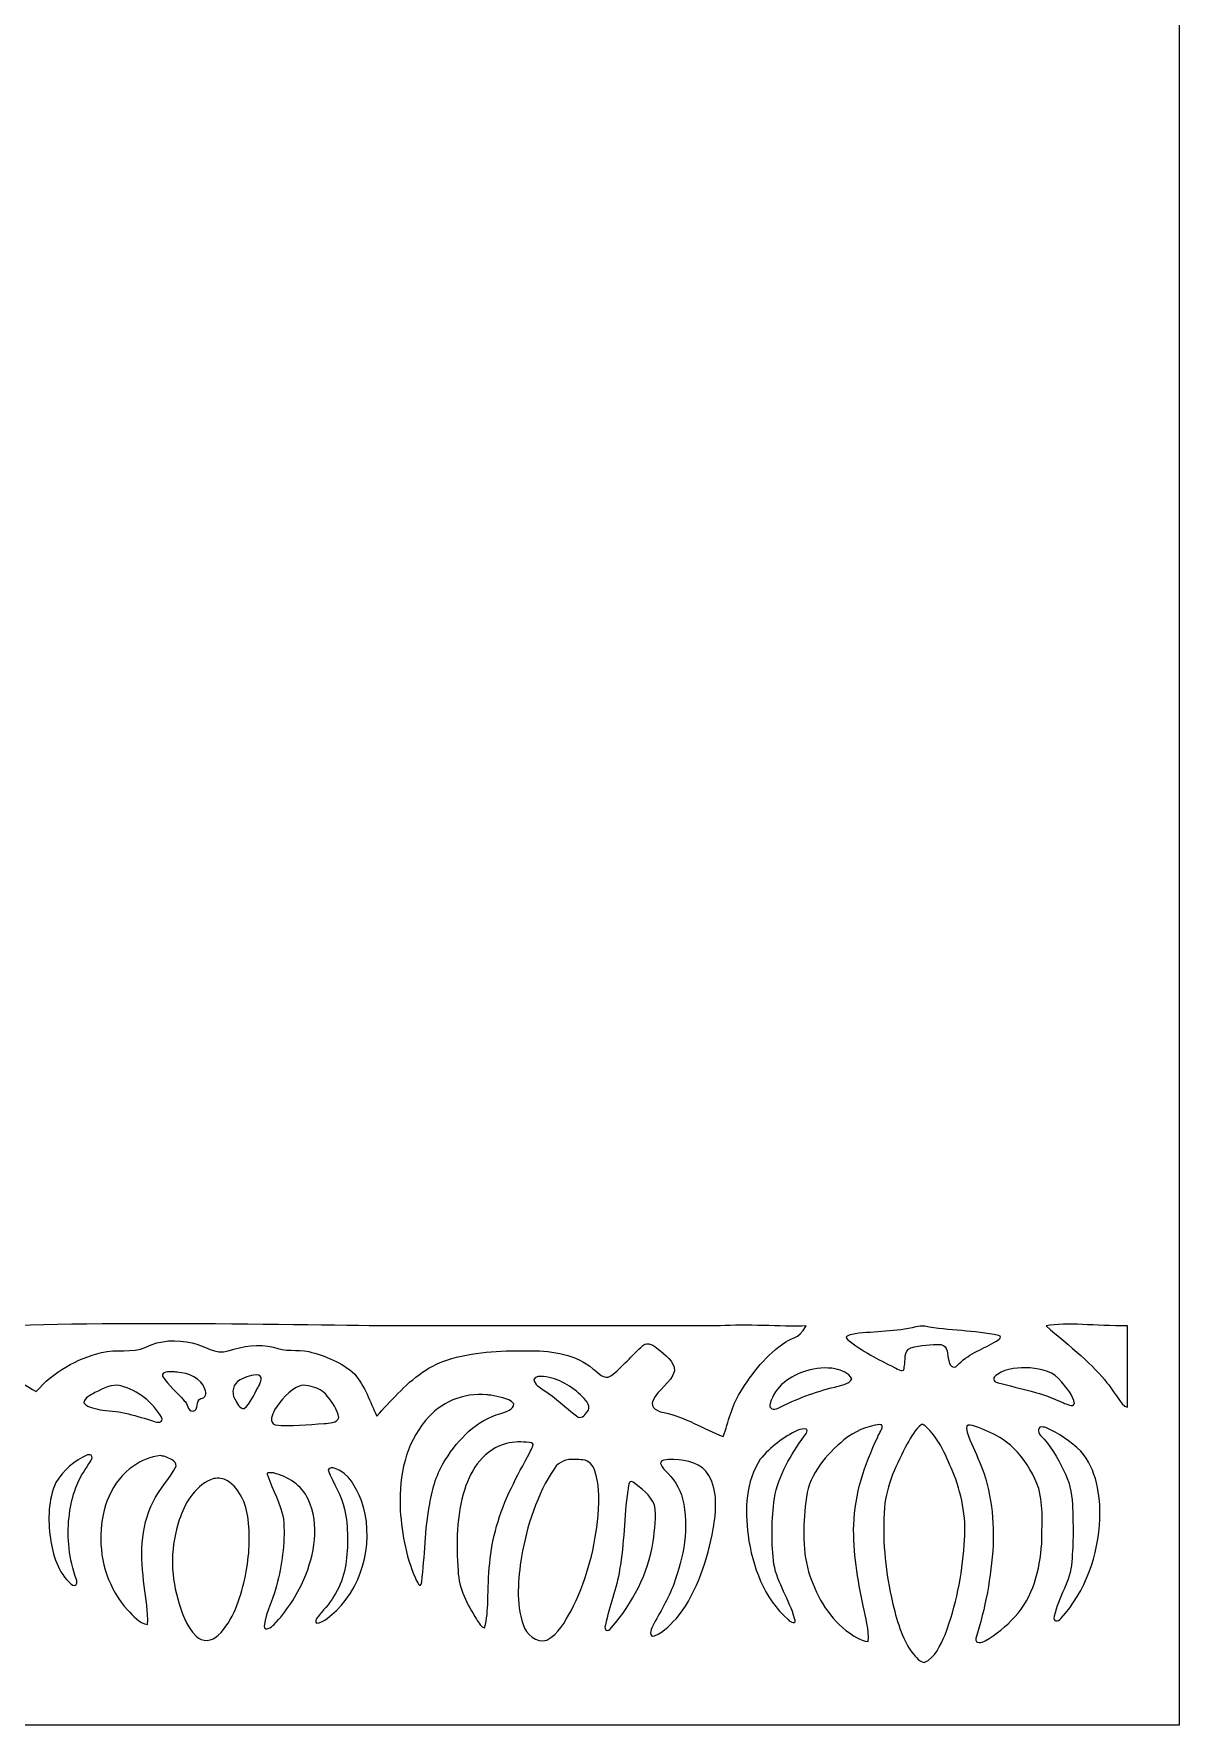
# Model space of a CAD drawing. Header units: centimetres. Extents: x -14.3 to 11, y -12.4 to 14.4.
# Drawn here: x -6.84 to 0.61, y -12.44 to -1.44 of the extents above; entities that cross this region are included whole.
import ezdxf

# ---------------------------------------------------------------- set-up
doc = ezdxf.new("R2010")
doc.units = ezdxf.units.CM
doc.header["$MEASUREMENT"] = 0
doc.layers.add('Layer 1', color=7, linetype='Continuous')

msp = doc.modelspace()

# ---------------------------------------------------------------- linework, layer by layer
at = {"layer": 'Layer 1', "color": 12}
for points, knots in [([(0.61029, -12.44203), (0.61029, -5.09979), (0.61029, 2.2424), (0.61029, 9.58461), (0.61029, 9.58461), (-4.35065, 9.5845), (-9.31161, 9.5845), (-14.2726, 9.5845), (-14.2726, 9.5845), (-14.2726, 2.24229), (-14.2726, -5.09979), (-14.2726, -12.44203), (-14.2726, -12.44203), (-9.31161, -12.44203), (-4.35065, -12.44203), (0.61029, -12.44203)], [0, 0, 0, 0, 0.2, 0.2, 0.2, 0.2, 0.4, 0.4, 0.4, 0.4, 0.6, 0.6, 0.6, 0.6, 1, 1, 1, 1]), ([(-4.48876, -9.84538), (-3.79873, -9.84327), (-3.06213, -9.8438), (-2.3721, -9.84538), (-2.3721, -9.84538), (-2.21123, -9.83268), (-1.97998, -9.85094), (-1.81435, -9.84565), (-1.81435, -9.84565), (-1.87283, -9.94037), (-1.91066, -9.91947), (-1.94717, -9.94884), (-1.94717, -9.94884), (-2.07179, -10.03218), (-2.16916, -10.15124), (-2.24483, -10.27957), (-2.24483, -10.27957), (-2.29986, -10.36714), (-2.32103, -10.46901), (-2.35463, -10.56558), (-2.35463, -10.56558), (-2.48375, -10.5161), (-2.60175, -10.43673), (-2.73881, -10.40868), (-2.73881, -10.40868), (-2.77611, -10.40365), (-2.83168, -10.37825), (-2.8121, -10.33222), (-2.8121, -10.33222), (-2.78088, -10.25655), (-2.69224, -10.21792), (-2.6724, -10.13722), (-2.6724, -10.13722), (-2.67002, -10.0724), (-2.73457, -10.0343), (-2.7777, -9.9962), (-2.7777, -9.9962), (-2.80548, -9.97503), (-2.84385, -9.94302), (-2.87692, -9.97371), (-2.87692, -9.97371), (-2.95074, -10.0343), (-3.00842, -10.11394), (-3.08541, -10.17082), (-3.08541, -10.17082), (-3.13066, -10.20125), (-3.16717, -10.14648), (-3.20209, -10.12478), (-3.20209, -10.12478), (-3.31242, -10.03086), (-3.46191, -10.00731), (-3.60241, -10.00704), (-3.60241, -10.00704), (-3.77571, -10.00546), (-3.95219, -10.01022), (-4.11993, -10.05758), (-4.11993, -10.05758), (-4.25805, -10.09436), (-4.37367, -10.18405), (-4.47077, -10.28565), (-4.47077, -10.28565), (-4.51683, -10.3338), (-4.56234, -10.38275), (-4.60812, -10.43144), (-4.60812, -10.43144), (-4.65098, -10.3383), (-4.68537, -10.23829), (-4.75126, -10.15839), (-4.75126, -10.15839), (-4.8346, -10.08351), (-4.94228, -10.03879), (-5.04997, -10.01207), (-5.04997, -10.01207), (-5.12564, -9.99858), (-5.20528, -10.01313), (-5.27883, -9.98455), (-5.27883, -9.98455), (-5.3762, -9.95915), (-5.47912, -9.97662), (-5.57332, -10.00704), (-5.57332, -10.00704), (-5.65666, -10.03694), (-5.72889, -9.97106), (-5.80747, -9.95572), (-5.80747, -9.95572), (-5.90775, -9.93349), (-6.01676, -9.93587), (-6.10936, -9.98455), (-6.10936, -9.98455), (-6.20091, -10.02318), (-6.30277, -9.99329), (-6.39696, -10.01922), (-6.39696, -10.01922), (-6.56048, -10.05679), (-6.71235, -10.14648), (-6.82347, -10.27242), (-6.82347, -10.27242), (-6.95021, -10.20151), (-7.06001, -10.10415), (-7.1669, -10.00652), (-7.1669, -10.00652), (-7.2013, -9.97318), (-7.23067, -9.93375), (-7.26109, -9.86867), (-7.26109, -9.86867), (-6.7568, -9.80146), (-4.97642, -9.84485), (-4.48876, -9.84538), (-4.48876, -9.84538), (-4.48876, -9.84538), (-4.48876, -9.84538), (-4.48876, -9.84538), (-4.48876, -9.84538), (-4.48876, -9.84538), (-4.48876, -9.84538), (-4.48876, -9.84538)], [0, 0, 0, 0, 0.03333333, 0.03333333, 0.03333333, 0.03333333, 0.06666667, 0.06666667, 0.06666667, 0.06666667, 0.1, 0.1, 0.1, 0.1, 0.13333333, 0.13333333, 0.13333333, 0.13333333, 0.16666667, 0.16666667, 0.16666667, 0.16666667, 0.2, 0.2, 0.2, 0.2, 0.23333333, 0.23333333, 0.23333333, 0.23333333, 0.26666667, 0.26666667, 0.26666667, 0.26666667, 0.3, 0.3, 0.3, 0.3, 0.33333333, 0.33333333, 0.33333333, 0.33333333, 0.36666667, 0.36666667, 0.36666667, 0.36666667, 0.4, 0.4, 0.4, 0.4, 0.43333333, 0.43333333, 0.43333333, 0.43333333, 0.46666667, 0.46666667, 0.46666667, 0.46666667, 0.5, 0.5, 0.5, 0.5, 0.53333333, 0.53333333, 0.53333333, 0.53333333, 0.56666667, 0.56666667, 0.56666667, 0.56666667, 0.6, 0.6, 0.6, 0.6, 0.63333333, 0.63333333, 0.63333333, 0.63333333, 0.66666667, 0.66666667, 0.66666667, 0.66666667, 0.7, 0.7, 0.7, 0.7, 0.73333333, 0.73333333, 0.73333333, 0.73333333, 0.76666667, 0.76666667, 0.76666667, 0.76666667, 0.8, 0.8, 0.8, 0.8, 0.83333333, 0.83333333, 0.83333333, 0.83333333, 0.86666667, 0.86666667, 0.86666667, 0.86666667, 0.9, 0.9, 0.9, 0.9, 0.93333333, 0.93333333, 0.93333333, 0.93333333, 1, 1, 1, 1]), ([(-0.56393, -9.90809), (-0.52742, -9.91841), (-0.57901, -9.9454), (-0.59436, -9.95386), (-0.59436, -9.95386), (-0.67612, -9.99937), (-0.76793, -10.03218), (-0.83248, -10.10282), (-0.83248, -10.10282), (-0.85709, -10.13193), (-0.88805, -10.09806), (-0.88699, -10.06949), (-0.88699, -10.06949), (-0.90048, -10.03456), (-0.88963, -9.97318), (-0.93885, -9.96736), (-0.93885, -9.96736), (-1.00393, -9.96498), (-1.0714, -9.97133), (-1.13437, -9.98852), (-1.13437, -9.98852), (-1.18517, -10.00704), (-1.16718, -10.06949), (-1.17724, -10.11076), (-1.17724, -10.11076), (-1.17459, -10.15892), (-1.21904, -10.12584), (-1.2418, -10.11499), (-1.2418, -10.11499), (-1.34683, -10.0634), (-1.45293, -10.00916), (-1.54448, -9.93561), (-1.54448, -9.93561), (-1.57835, -9.9073), (-1.51723, -9.90148), (-1.49738, -9.89645), (-1.49738, -9.89645), (-1.36588, -9.88031), (-1.23121, -9.88481), (-1.10236, -9.85094), (-1.10236, -9.85094), (-1.08305, -9.84724), (-1.064, -9.84724), (-1.04468, -9.84777), (-1.04468, -9.84777), (-0.88567, -9.87713), (-0.72215, -9.87343), (-0.56393, -9.90809), (-0.56393, -9.90809), (-0.56393, -9.90809), (-0.56393, -9.90809), (-0.56393, -9.90809)], [0, 0, 0, 0, 0.07142857, 0.07142857, 0.07142857, 0.07142857, 0.14285714, 0.14285714, 0.14285714, 0.14285714, 0.21428571, 0.21428571, 0.21428571, 0.21428571, 0.28571429, 0.28571429, 0.28571429, 0.28571429, 0.35714286, 0.35714286, 0.35714286, 0.35714286, 0.42857143, 0.42857143, 0.42857143, 0.42857143, 0.5, 0.5, 0.5, 0.5, 0.57142857, 0.57142857, 0.57142857, 0.57142857, 0.64285714, 0.64285714, 0.64285714, 0.64285714, 0.71428571, 0.71428571, 0.71428571, 0.71428571, 0.78571429, 0.78571429, 0.78571429, 0.78571429, 0.85714286, 0.85714286, 0.85714286, 0.85714286, 1, 1, 1, 1]), ([(0.27374, -9.84538), (0.27374, -10.10997), (0.27374, -9.84538), (0.27374, -10.37455), (0.27374, -10.37455), (0.23484, -10.37164), (0.16632, -10.23485), (0.14065, -10.21527), (0.14065, -10.21527), (0.06128, -10.10706), (-0.10118, -9.97635), (-0.25543, -9.84538), (-0.25543, -9.84538), (-0.11758, -9.81893), (0.06048, -9.84697), (0.27374, -9.84538)], [0, 0, 0, 0, 0.2, 0.2, 0.2, 0.2, 0.4, 0.4, 0.4, 0.4, 0.6, 0.6, 0.6, 0.6, 1, 1, 1, 1]), ([(-1.51828, -10.18961), (-1.53786, -10.22877), (-1.59263, -10.22903), (-1.62994, -10.24332), (-1.62994, -10.24332), (-1.758, -10.27322), (-1.88023, -10.3219), (-1.99797, -10.37931), (-1.99797, -10.37931), (-2.02285, -10.39466), (-2.06438, -10.3854), (-2.04851, -10.34968), (-2.04851, -10.34968), (-2.02205, -10.23882), (-1.91595, -10.16897), (-1.81303, -10.13695), (-1.81303, -10.13695), (-1.75244, -10.1187), (-1.68868, -10.11367), (-1.62597, -10.12452), (-1.62597, -10.12452), (-1.58602, -10.13563), (-1.53813, -10.15018), (-1.51828, -10.18961), (-1.51828, -10.18961), (-1.51828, -10.18961), (-1.51828, -10.18961), (-1.51828, -10.18961)], [0, 0, 0, 0, 0.125, 0.125, 0.125, 0.125, 0.25, 0.25, 0.25, 0.25, 0.375, 0.375, 0.375, 0.375, 0.5, 0.5, 0.5, 0.5, 0.625, 0.625, 0.625, 0.625, 0.75, 0.75, 0.75, 0.75, 1, 1, 1, 1]), ([(-0.15515, -10.20919), (-0.12023, -10.25073), (-0.07816, -10.29491), (-0.07128, -10.35021), (-0.07128, -10.35021), (-0.07948, -10.37878), (-0.12287, -10.3518), (-0.14298, -10.34624), (-0.14298, -10.34624), (-0.27633, -10.28009), (-0.42397, -10.25443), (-0.56631, -10.21501), (-0.56631, -10.21501), (-0.60468, -10.21024), (-0.60415, -10.17638), (-0.57134, -10.16183), (-0.57134, -10.16183), (-0.51234, -10.11764), (-0.43005, -10.11685), (-0.35941, -10.11896), (-0.35941, -10.11896), (-0.28347, -10.12399), (-0.20119, -10.14304), (-0.15515, -10.20919), (-0.15515, -10.20919), (-0.15515, -10.20919), (-0.15515, -10.20919), (-0.15515, -10.20919)], [0, 0, 0, 0, 0.125, 0.125, 0.125, 0.125, 0.25, 0.25, 0.25, 0.25, 0.375, 0.375, 0.375, 0.375, 0.5, 0.5, 0.5, 0.5, 0.625, 0.625, 0.625, 0.625, 0.75, 0.75, 0.75, 0.75, 1, 1, 1, 1]), ([(-6.00874, -10.4399), (-5.98884, -10.47853), (-6.03546, -10.47562), (-6.0593, -10.46504), (-6.0593, -10.46504), (-6.16707, -10.43091), (-6.27626, -10.39757), (-6.39011, -10.39413), (-6.39011, -10.39413), (-6.43141, -10.38355), (-6.48301, -10.38037), (-6.51192, -10.34677), (-6.51192, -10.34677), (-6.51338, -10.31026), (-6.46491, -10.29782), (-6.44033, -10.27824), (-6.44033, -10.27824), (-6.38842, -10.25496), (-6.33119, -10.22056), (-6.27229, -10.23459), (-6.27229, -10.23459), (-6.16244, -10.26581), (-6.06287, -10.3383), (-6.00874, -10.4399)], [0, 0, 0, 0, 0.14285714, 0.14285714, 0.14285714, 0.14285714, 0.28571429, 0.28571429, 0.28571429, 0.28571429, 0.42857143, 0.42857143, 0.42857143, 0.42857143, 0.57142857, 0.57142857, 0.57142857, 0.57142857, 0.71428571, 0.71428571, 0.71428571, 0.71428571, 1, 1, 1, 1]), ([(-5.72572, -10.25787), (-5.71354, -10.28115), (-5.72095, -10.31714), (-5.75217, -10.31687), (-5.75217, -10.31687), (-5.79001, -10.33063), (-5.76117, -10.39334), (-5.80403, -10.40048), (-5.80403, -10.40048), (-5.84054, -10.39625), (-5.83499, -10.351), (-5.86012, -10.33169), (-5.86012, -10.33169), (-5.90616, -10.27798), (-5.96331, -10.2322), (-6.00035, -10.17188), (-6.00035, -10.17188), (-6.00856, -10.14092), (-5.95828, -10.14463), (-5.93791, -10.1441), (-5.93791, -10.1441), (-5.92706, -10.14489), (-5.91648, -10.14542), (-5.90563, -10.14622), (-5.90563, -10.14622), (-5.83314, -10.15309), (-5.75006, -10.18167), (-5.72572, -10.25787)], [0, 0, 0, 0, 0.125, 0.125, 0.125, 0.125, 0.25, 0.25, 0.25, 0.25, 0.375, 0.375, 0.375, 0.375, 0.5, 0.5, 0.5, 0.5, 0.625, 0.625, 0.625, 0.625, 0.75, 0.75, 0.75, 0.75, 1, 1, 1, 1]), ([(-5.38176, -10.24861), (-5.40822, -10.29465), (-5.42912, -10.3473), (-5.46933, -10.38328), (-5.46933, -10.38328), (-5.50161, -10.38752), (-5.51511, -10.34412), (-5.53125, -10.32216), (-5.53125, -10.32216), (-5.55532, -10.27824), (-5.54262, -10.22003), (-5.49685, -10.19596), (-5.49685, -10.19596), (-5.46007, -10.17717), (-5.41774, -10.16024), (-5.37541, -10.16553), (-5.37541, -10.16553), (-5.34022, -10.18061), (-5.37064, -10.22506), (-5.38176, -10.24861)], [0, 0, 0, 0, 0.16666667, 0.16666667, 0.16666667, 0.16666667, 0.33333333, 0.33333333, 0.33333333, 0.33333333, 0.5, 0.5, 0.5, 0.5, 0.66666667, 0.66666667, 0.66666667, 0.66666667, 1, 1, 1, 1]), ([(-4.92958, -10.30205), (-4.89757, -10.34307), (-4.86159, -10.38937), (-4.85524, -10.44202), (-4.85524, -10.44202), (-4.86582, -10.47985), (-4.91847, -10.4743), (-4.95022, -10.48118), (-4.95022, -10.48118), (-5.05606, -10.48541), (-5.16321, -10.50261), (-5.26878, -10.48912), (-5.26878, -10.48912), (-5.31111, -10.47483), (-5.28571, -10.42006), (-5.27196, -10.39201), (-5.27196, -10.39201), (-5.232, -10.32719), (-5.17803, -10.26343), (-5.10606, -10.23432), (-5.10606, -10.23432), (-5.08225, -10.2248), (-5.05791, -10.23723), (-5.03357, -10.23908), (-5.03357, -10.23908), (-4.99282, -10.24887), (-4.95551, -10.26792), (-4.92958, -10.30205)], [0, 0, 0, 0, 0.125, 0.125, 0.125, 0.125, 0.25, 0.25, 0.25, 0.25, 0.375, 0.375, 0.375, 0.375, 0.5, 0.5, 0.5, 0.5, 0.625, 0.625, 0.625, 0.625, 0.75, 0.75, 0.75, 0.75, 1, 1, 1, 1]), ([(-3.2693, -10.30682), (-3.2439, -10.33169), (-3.20765, -10.37323), (-3.24125, -10.40657), (-3.24125, -10.40657), (-3.2558, -10.42773), (-3.28332, -10.45525), (-3.30846, -10.43117), (-3.30846, -10.43117), (-3.37989, -10.37667), (-3.44445, -10.31237), (-3.52145, -10.26422), (-3.52145, -10.26422), (-3.54605, -10.24623), (-3.58389, -10.22665), (-3.58627, -10.1941), (-3.58627, -10.1941), (-3.57727, -10.17003), (-3.5442, -10.17479), (-3.52356, -10.174), (-3.52356, -10.174), (-3.42593, -10.18484), (-3.33835, -10.23908), (-3.2693, -10.30682), (-3.2693, -10.30682), (-3.2693, -10.30682), (-3.2693, -10.30682), (-3.2693, -10.30682)], [0, 0, 0, 0, 0.125, 0.125, 0.125, 0.125, 0.25, 0.25, 0.25, 0.25, 0.375, 0.375, 0.375, 0.375, 0.5, 0.5, 0.5, 0.5, 0.625, 0.625, 0.625, 0.625, 0.75, 0.75, 0.75, 0.75, 1, 1, 1, 1]), ([(-3.71724, -10.35153), (-3.71618, -10.39281), (-3.77015, -10.4026), (-3.80137, -10.41477), (-3.80137, -10.41477), (-3.95854, -10.45657), (-4.07575, -10.58198), (-4.16094, -10.71454), (-4.16094, -10.71454), (-4.21624, -10.80185), (-4.24826, -10.90107), (-4.26307, -11.0032), (-4.26307, -11.0032), (-4.29615, -11.17042), (-4.29403, -11.34216), (-4.31572, -11.5107), (-4.31572, -11.5107), (-4.32128, -11.5615), (-4.34933, -11.50805), (-4.35621, -11.48662), (-4.35621, -11.48662), (-4.42129, -11.33845), (-4.4496, -11.17571), (-4.45622, -11.01484), (-4.45622, -11.01484), (-4.46177, -10.81984), (-4.41997, -10.61268), (-4.29085, -10.4608), (-4.29085, -10.4608), (-4.19666, -10.34333), (-4.04267, -10.27745), (-3.89266, -10.29412), (-3.89266, -10.29412), (-3.88419, -10.29465), (-3.87546, -10.29518), (-3.86699, -10.2957), (-3.86699, -10.2957), (-3.81619, -10.3092), (-3.75428, -10.30946), (-3.71724, -10.35153), (-3.71724, -10.35153), (-3.71724, -10.35153), (-3.71724, -10.35153), (-3.71724, -10.35153)], [0, 0, 0, 0, 0.08333333, 0.08333333, 0.08333333, 0.08333333, 0.16666667, 0.16666667, 0.16666667, 0.16666667, 0.25, 0.25, 0.25, 0.25, 0.33333333, 0.33333333, 0.33333333, 0.33333333, 0.41666667, 0.41666667, 0.41666667, 0.41666667, 0.5, 0.5, 0.5, 0.5, 0.58333333, 0.58333333, 0.58333333, 0.58333333, 0.66666667, 0.66666667, 0.66666667, 0.66666667, 0.75, 0.75, 0.75, 0.75, 0.83333333, 0.83333333, 0.83333333, 0.83333333, 1, 1, 1, 1]), ([(-1.84399, -10.58463), (-1.93024, -10.7074), (-2.00671, -10.8426), (-2.02602, -10.99394), (-2.02602, -10.99394), (-2.0411, -11.12729), (-2.0411, -11.26252), (-2.02523, -11.3956), (-2.02523, -11.3956), (-2.00036, -11.52022), (-1.92601, -11.62764), (-1.89029, -11.74856), (-1.89029, -11.74856), (-1.87362, -11.7901), (-1.91648, -11.77502), (-1.93209, -11.75544), (-1.93209, -11.75544), (-2.09137, -11.61838), (-2.16413, -11.40883), (-2.1935, -11.2064), (-2.1935, -11.2064), (-2.21361, -11.03998), (-2.20991, -10.85689), (-2.1136, -10.71269), (-2.1136, -10.71269), (-2.04745, -10.63331), (-1.96331, -10.5677), (-1.86965, -10.5243), (-1.86965, -10.5243), (-1.85192, -10.51663), (-1.83208, -10.51213), (-1.81277, -10.51663), (-1.81277, -10.51663), (-1.79795, -10.53886), (-1.83473, -10.56399), (-1.84399, -10.58463), (-1.84399, -10.58463), (-1.84399, -10.58463), (-1.84399, -10.58463), (-1.84399, -10.58463)], [0, 0, 0, 0, 0.09090909, 0.09090909, 0.09090909, 0.09090909, 0.18181818, 0.18181818, 0.18181818, 0.18181818, 0.27272727, 0.27272727, 0.27272727, 0.27272727, 0.36363636, 0.36363636, 0.36363636, 0.36363636, 0.45454545, 0.45454545, 0.45454545, 0.45454545, 0.54545455, 0.54545455, 0.54545455, 0.54545455, 0.63636364, 0.63636364, 0.63636364, 0.63636364, 0.72727273, 0.72727273, 0.72727273, 0.72727273, 0.81818182, 0.81818182, 0.81818182, 0.81818182, 1, 1, 1, 1]), ([(-1.35001, -10.56875), (-1.436, -10.74682), (-1.49976, -10.9397), (-1.50611, -11.13893), (-1.50611, -11.13893), (-1.51035, -11.31676), (-1.48204, -11.49297), (-1.44367, -11.66627), (-1.44367, -11.66627), (-1.43044, -11.74274), (-1.40451, -11.81973), (-1.41219, -11.89805), (-1.41219, -11.89805), (-1.46669, -11.89276), (-1.51352, -11.85571), (-1.55797, -11.82608), (-1.55797, -11.82608), (-1.67862, -11.7311), (-1.75376, -11.58875), (-1.79954, -11.44482), (-1.79954, -11.44482), (-1.84319, -11.28686), (-1.83631, -11.11909), (-1.8133, -10.95822), (-1.8133, -10.95822), (-1.79266, -10.80503), (-1.68391, -10.68253), (-1.56961, -10.58701), (-1.56961, -10.58701), (-1.50241, -10.53409), (-1.42118, -10.49467), (-1.33546, -10.48726), (-1.33546, -10.48726), (-1.33149, -10.48806), (-1.32752, -10.48885), (-1.32382, -10.48938), (-1.32382, -10.48938), (-1.31217, -10.51452), (-1.34392, -10.54283), (-1.35001, -10.56875), (-1.35001, -10.56875), (-1.35001, -10.56875), (-1.35001, -10.56875), (-1.35001, -10.56875)], [0, 0, 0, 0, 0.08333333, 0.08333333, 0.08333333, 0.08333333, 0.16666667, 0.16666667, 0.16666667, 0.16666667, 0.25, 0.25, 0.25, 0.25, 0.33333333, 0.33333333, 0.33333333, 0.33333333, 0.41666667, 0.41666667, 0.41666667, 0.41666667, 0.5, 0.5, 0.5, 0.5, 0.58333333, 0.58333333, 0.58333333, 0.58333333, 0.66666667, 0.66666667, 0.66666667, 0.66666667, 0.75, 0.75, 0.75, 0.75, 0.83333333, 0.83333333, 0.83333333, 0.83333333, 1, 1, 1, 1]), ([(-0.85286, -10.81588), (-0.79862, -10.95954), (-0.7711, -11.11433), (-0.78724, -11.26781), (-0.78724, -11.26781), (-0.80073, -11.46757), (-0.84175, -11.66601), (-0.91186, -11.8536), (-0.91186, -11.8536), (-0.94414, -11.92133), (-0.9743, -12.00362), (-1.04812, -12.03484), (-1.04812, -12.03484), (-1.08728, -12.02796), (-1.10977, -11.98615), (-1.13517, -11.95837), (-1.13517, -11.95837), (-1.20396, -11.85439), (-1.23386, -11.73057), (-1.26137, -11.61071), (-1.26137, -11.61071), (-1.30318, -11.41942), (-1.32064, -11.2223), (-1.30609, -11.02701), (-1.30609, -11.02701), (-1.29418, -10.87858), (-1.22618, -10.74232), (-1.15845, -10.61241), (-1.15845, -10.61241), (-1.1312, -10.56849), (-1.10871, -10.5161), (-1.06479, -10.48726), (-1.06479, -10.48726), (-1.05817, -10.4825), (-1.05182, -10.4907), (-1.04547, -10.49176), (-1.04547, -10.49176), (-0.94837, -10.57616), (-0.90207, -10.70052), (-0.85286, -10.81588)], [0, 0, 0, 0, 0.09090909, 0.09090909, 0.09090909, 0.09090909, 0.18181818, 0.18181818, 0.18181818, 0.18181818, 0.27272727, 0.27272727, 0.27272727, 0.27272727, 0.36363636, 0.36363636, 0.36363636, 0.36363636, 0.45454545, 0.45454545, 0.45454545, 0.45454545, 0.54545455, 0.54545455, 0.54545455, 0.54545455, 0.63636364, 0.63636364, 0.63636364, 0.63636364, 0.72727273, 0.72727273, 0.72727273, 0.72727273, 0.81818182, 0.81818182, 0.81818182, 0.81818182, 1, 1, 1, 1]), ([(-0.4409, -10.66665), (-0.38084, -10.73571), (-0.3311, -10.8164), (-0.30279, -10.90345), (-0.30279, -10.90345), (-0.2713, -11.01987), (-0.28268, -11.14264), (-0.28374, -11.26199), (-0.28374, -11.26199), (-0.29485, -11.43238), (-0.34089, -11.60886), (-0.45863, -11.73771), (-0.45863, -11.73771), (-0.51472, -11.7983), (-0.57954, -11.85307), (-0.65151, -11.89355), (-0.65151, -11.89355), (-0.67135, -11.90572), (-0.71792, -11.91472), (-0.71183, -11.87847), (-0.71183, -11.87847), (-0.65045, -11.68188), (-0.61156, -11.47815), (-0.59992, -11.27231), (-0.59992, -11.27231), (-0.59198, -11.07967), (-0.61844, -10.88282), (-0.69808, -10.70607), (-0.69808, -10.70607), (-0.72136, -10.64099), (-0.76184, -10.58066), (-0.77269, -10.51213), (-0.77269, -10.51213), (-0.77851, -10.48568), (-0.75126, -10.49017), (-0.73459, -10.49335), (-0.73459, -10.49335), (-0.62505, -10.52774), (-0.5179, -10.57907), (-0.4409, -10.66665), (-0.4409, -10.66665), (-0.4409, -10.66665), (-0.4409, -10.66665), (-0.4409, -10.66665)], [0, 0, 0, 0, 0.08333333, 0.08333333, 0.08333333, 0.08333333, 0.16666667, 0.16666667, 0.16666667, 0.16666667, 0.25, 0.25, 0.25, 0.25, 0.33333333, 0.33333333, 0.33333333, 0.33333333, 0.41666667, 0.41666667, 0.41666667, 0.41666667, 0.5, 0.5, 0.5, 0.5, 0.58333333, 0.58333333, 0.58333333, 0.58333333, 0.66666667, 0.66666667, 0.66666667, 0.66666667, 0.75, 0.75, 0.75, 0.75, 0.83333333, 0.83333333, 0.83333333, 0.83333333, 1, 1, 1, 1]), ([(-0.03, -10.65924), (0.07371, -10.7791), (0.09885, -10.94605), (0.09435, -11.09951), (0.09435, -11.09951), (0.08509, -11.33475), (0.00228, -11.57182), (-0.1578, -11.74671), (-0.1578, -11.74671), (-0.17579, -11.77158), (-0.21574, -11.77025), (-0.20251, -11.73295), (-0.20251, -11.73295), (-0.17738, -11.6115), (-0.09456, -11.5062), (-0.08874, -11.37946), (-0.08874, -11.37946), (-0.07551, -11.25564), (-0.07948, -11.13047), (-0.08345, -11.00638), (-0.08345, -11.00638), (-0.08742, -10.92912), (-0.10435, -10.85265), (-0.14139, -10.78413), (-0.14139, -10.78413), (-0.18267, -10.70369), (-0.22474, -10.62008), (-0.29194, -10.55764), (-0.29194, -10.55764), (-0.31311, -10.53886), (-0.3102, -10.49255), (-0.27395, -10.50287), (-0.27395, -10.50287), (-0.26866, -10.5042), (-0.26337, -10.50525), (-0.25781, -10.50658), (-0.25781, -10.50658), (-0.1742, -10.54362), (-0.09615, -10.59601), (-0.03, -10.65924), (-0.03, -10.65924), (-0.03, -10.65924), (-0.03, -10.65924), (-0.03, -10.65924)], [0, 0, 0, 0, 0.08333333, 0.08333333, 0.08333333, 0.08333333, 0.16666667, 0.16666667, 0.16666667, 0.16666667, 0.25, 0.25, 0.25, 0.25, 0.33333333, 0.33333333, 0.33333333, 0.33333333, 0.41666667, 0.41666667, 0.41666667, 0.41666667, 0.5, 0.5, 0.5, 0.5, 0.58333333, 0.58333333, 0.58333333, 0.58333333, 0.66666667, 0.66666667, 0.66666667, 0.66666667, 0.75, 0.75, 0.75, 0.75, 0.83333333, 0.83333333, 0.83333333, 0.83333333, 1, 1, 1, 1]), ([(-3.61167, -10.66797), (-3.69554, -10.82249), (-3.78206, -10.97754), (-3.82863, -11.14819), (-3.82863, -11.14819), (-3.8744, -11.30618), (-3.88287, -11.47101), (-3.88551, -11.63426), (-3.88551, -11.63426), (-3.88869, -11.69273), (-3.88948, -11.75253), (-3.90641, -11.80888), (-3.90641, -11.80888), (-3.9297, -11.81047), (-3.94531, -11.77158), (-3.95986, -11.75253), (-3.95986, -11.75253), (-4.0178, -11.65675), (-4.07575, -11.55435), (-4.07866, -11.43926), (-4.07866, -11.43926), (-4.09136, -11.26199), (-4.08977, -11.07887), (-4.0358, -10.90795), (-4.0358, -10.90795), (-3.99531, -10.77619), (-3.90536, -10.64443), (-3.76433, -10.61029), (-3.76433, -10.61029), (-3.71538, -10.59759), (-3.66511, -10.59892), (-3.61511, -10.60342), (-3.61511, -10.60342), (-3.56907, -10.60289), (-3.60426, -10.64443), (-3.61167, -10.66797)], [0, 0, 0, 0, 0.1, 0.1, 0.1, 0.1, 0.2, 0.2, 0.2, 0.2, 0.3, 0.3, 0.3, 0.3, 0.4, 0.4, 0.4, 0.4, 0.5, 0.5, 0.5, 0.5, 0.6, 0.6, 0.6, 0.6, 0.7, 0.7, 0.7, 0.7, 0.8, 0.8, 0.8, 0.8, 1, 1, 1, 1]), ([(-6.49116, -10.76084), (-6.5618, -10.85662), (-6.59752, -10.9733), (-6.60916, -11.09078), (-6.60916, -11.09078), (-6.62398, -11.22548), (-6.60757, -11.3628), (-6.56259, -11.49059), (-6.56259, -11.49059), (-6.54804, -11.51599), (-6.56788, -11.55118), (-6.59461, -11.52446), (-6.59461, -11.52446), (-6.68218, -11.4509), (-6.71367, -11.33475), (-6.7306, -11.22627), (-6.7306, -11.22627), (-6.74701, -11.10559), (-6.74595, -10.97621), (-6.69409, -10.86403), (-6.69409, -10.86403), (-6.6462, -10.78571), (-6.57371, -10.71983), (-6.48851, -10.68491), (-6.48851, -10.68491), (-6.48084, -10.68332), (-6.47369, -10.68279), (-6.46602, -10.6857), (-6.46602, -10.6857), (-6.44485, -10.70845), (-6.4811, -10.73835), (-6.49116, -10.76084), (-6.49116, -10.76084), (-6.49116, -10.76084), (-6.49116, -10.76084), (-6.49116, -10.76084)], [0, 0, 0, 0, 0.1, 0.1, 0.1, 0.1, 0.2, 0.2, 0.2, 0.2, 0.3, 0.3, 0.3, 0.3, 0.4, 0.4, 0.4, 0.4, 0.5, 0.5, 0.5, 0.5, 0.6, 0.6, 0.6, 0.6, 0.7, 0.7, 0.7, 0.7, 0.8, 0.8, 0.8, 0.8, 1, 1, 1, 1]), ([(-5.91251, -10.75687), (-5.95246, -10.84022), (-6.02364, -10.90451), (-6.06174, -10.98918), (-6.06174, -10.98918), (-6.15011, -11.15692), (-6.14429, -11.35406), (-6.11968, -11.53663), (-6.11968, -11.53663), (-6.11254, -11.61997), (-6.09058, -11.70331), (-6.09931, -11.78719), (-6.09931, -11.78719), (-6.15381, -11.77951), (-6.19165, -11.73004), (-6.22869, -11.69273), (-6.22869, -11.69273), (-6.3496, -11.56123), (-6.40808, -11.37788), (-6.40252, -11.20058), (-6.40252, -11.20058), (-6.39882, -11.0323), (-6.33346, -10.85477), (-6.19085, -10.75661), (-6.19085, -10.75661), (-6.13794, -10.72301), (-6.07761, -10.69311), (-6.01464, -10.68888), (-6.01464, -10.68888), (-6.00512, -10.69073), (-5.99586, -10.69232), (-5.98633, -10.69417), (-5.98633, -10.69417), (-5.95934, -10.70951), (-5.91092, -10.71877), (-5.91251, -10.75687)], [0, 0, 0, 0, 0.1, 0.1, 0.1, 0.1, 0.2, 0.2, 0.2, 0.2, 0.3, 0.3, 0.3, 0.3, 0.4, 0.4, 0.4, 0.4, 0.5, 0.5, 0.5, 0.5, 0.6, 0.6, 0.6, 0.6, 0.7, 0.7, 0.7, 0.7, 0.8, 0.8, 0.8, 0.8, 1, 1, 1, 1]), ([(-4.70866, -10.97727), (-4.62214, -11.22098), (-4.68537, -11.51414), (-4.86979, -11.6967), (-4.86979, -11.6967), (-4.90895, -11.72871), (-4.94863, -11.77396), (-5.00023, -11.77925), (-5.00023, -11.77925), (-5.01716, -11.75967), (-4.98118, -11.72766), (-4.96821, -11.70914), (-4.96821, -11.70914), (-4.88725, -11.62288), (-4.82587, -11.51599), (-4.80973, -11.39746), (-4.80973, -11.39746), (-4.79359, -11.27866), (-4.792, -11.1556), (-4.81714, -11.03786), (-4.81714, -11.03786), (-4.83645, -10.94711), (-4.89281, -10.87064), (-4.9235, -10.78413), (-4.9235, -10.78413), (-4.92006, -10.7619), (-4.8936, -10.76772), (-4.87852, -10.77169), (-4.87852, -10.77169), (-4.79041, -10.8045), (-4.74199, -10.89472), (-4.70866, -10.97727), (-4.70866, -10.97727), (-4.70866, -10.97727), (-4.70866, -10.97727), (-4.70866, -10.97727)], [0, 0, 0, 0, 0.1, 0.1, 0.1, 0.1, 0.2, 0.2, 0.2, 0.2, 0.3, 0.3, 0.3, 0.3, 0.4, 0.4, 0.4, 0.4, 0.5, 0.5, 0.5, 0.5, 0.6, 0.6, 0.6, 0.6, 0.7, 0.7, 0.7, 0.7, 0.8, 0.8, 0.8, 0.8, 1, 1, 1, 1]), ([(-3.19019, -10.78704), (-3.15447, -10.8934), (-3.16188, -11.00823), (-3.17246, -11.11803), (-3.17246, -11.11803), (-3.19495, -11.31967), (-3.25157, -11.51864), (-3.3447, -11.69908), (-3.3447, -11.69908), (-3.38571, -11.76946), (-3.42514, -11.85201), (-3.50213, -11.88826), (-3.50213, -11.88826), (-3.57092, -11.91075), (-3.63707, -11.85095), (-3.65559, -11.78772), (-3.65559, -11.78772), (-3.70454, -11.64616), (-3.68813, -11.49218), (-3.66723, -11.34692), (-3.66723, -11.34692), (-3.63098, -11.14475), (-3.56801, -10.94288), (-3.45186, -10.77195), (-3.45186, -10.77195), (-3.42434, -10.72698), (-3.37143, -10.71084), (-3.32142, -10.71375), (-3.32142, -10.71375), (-3.30316, -10.71401), (-3.28517, -10.71586), (-3.26692, -10.71666), (-3.26692, -10.71666), (-3.22749, -10.72063), (-3.20156, -10.75105), (-3.19019, -10.78704), (-3.19019, -10.78704), (-3.19019, -10.78704), (-3.19019, -10.78704), (-3.19019, -10.78704)], [0, 0, 0, 0, 0.09090909, 0.09090909, 0.09090909, 0.09090909, 0.18181818, 0.18181818, 0.18181818, 0.18181818, 0.27272727, 0.27272727, 0.27272727, 0.27272727, 0.36363636, 0.36363636, 0.36363636, 0.36363636, 0.45454545, 0.45454545, 0.45454545, 0.45454545, 0.54545455, 0.54545455, 0.54545455, 0.54545455, 0.63636364, 0.63636364, 0.63636364, 0.63636364, 0.72727273, 0.72727273, 0.72727273, 0.72727273, 0.81818182, 0.81818182, 0.81818182, 0.81818182, 1, 1, 1, 1]), ([(-2.44803, -10.81773), (-2.38823, -10.92303), (-2.40146, -11.05083), (-2.41946, -11.16592), (-2.41946, -11.16592), (-2.45888, -11.36491), (-2.51947, -11.56732), (-2.64488, -11.7303), (-2.64488, -11.7303), (-2.6896, -11.7811), (-2.73775, -11.83561), (-2.80151, -11.86127), (-2.80151, -11.86127), (-2.84067, -11.87265), (-2.82506, -11.81841), (-2.81448, -11.79962), (-2.81448, -11.79962), (-2.76765, -11.70861), (-2.7105, -11.62182), (-2.67663, -11.52419), (-2.67663, -11.52419), (-2.61181, -11.3493), (-2.57371, -11.15507), (-2.61895, -10.97092), (-2.61895, -10.97092), (-2.63641, -10.89737), (-2.6806, -10.83519), (-2.73405, -10.78333), (-2.73405, -10.78333), (-2.75124, -10.76772), (-2.78141, -10.72803), (-2.74331, -10.7193), (-2.74331, -10.7193), (-2.72187, -10.71216), (-2.69806, -10.71375), (-2.67557, -10.71348), (-2.67557, -10.71348), (-2.59196, -10.72115), (-2.49169, -10.73597), (-2.44803, -10.81773), (-2.44803, -10.81773), (-2.44803, -10.81773), (-2.44803, -10.81773), (-2.44803, -10.81773)], [0, 0, 0, 0, 0.08333333, 0.08333333, 0.08333333, 0.08333333, 0.16666667, 0.16666667, 0.16666667, 0.16666667, 0.25, 0.25, 0.25, 0.25, 0.33333333, 0.33333333, 0.33333333, 0.33333333, 0.41666667, 0.41666667, 0.41666667, 0.41666667, 0.5, 0.5, 0.5, 0.5, 0.58333333, 0.58333333, 0.58333333, 0.58333333, 0.66666667, 0.66666667, 0.66666667, 0.66666667, 0.75, 0.75, 0.75, 0.75, 0.83333333, 0.83333333, 0.83333333, 0.83333333, 1, 1, 1, 1]), ([(-5.44473, -11.10401), (-5.42727, -11.23289), (-5.43944, -11.36465), (-5.46669, -11.49138), (-5.46669, -11.49138), (-5.49659, -11.62288), (-5.54077, -11.75994), (-5.6384, -11.85757), (-5.6384, -11.85757), (-5.67677, -11.8962), (-5.74344, -11.90493), (-5.7826, -11.86259), (-5.7826, -11.86259), (-5.85007, -11.79909), (-5.87573, -11.70517), (-5.90166, -11.61944), (-5.90166, -11.61944), (-5.9522, -11.45275), (-5.94717, -11.27151), (-5.89214, -11.10639), (-5.89214, -11.10639), (-5.85668, -11.00108), (-5.7953, -10.8934), (-5.68947, -10.84657), (-5.68947, -10.84657), (-5.66142, -10.83307), (-5.6302, -10.83281), (-5.6011, -10.84207), (-5.6011, -10.84207), (-5.50108, -10.88811), (-5.4569, -11.00108), (-5.44473, -11.10401), (-5.44473, -11.10401), (-5.44473, -11.10401), (-5.44473, -11.10401), (-5.44473, -11.10401)], [0, 0, 0, 0, 0.1, 0.1, 0.1, 0.1, 0.2, 0.2, 0.2, 0.2, 0.3, 0.3, 0.3, 0.3, 0.4, 0.4, 0.4, 0.4, 0.5, 0.5, 0.5, 0.5, 0.6, 0.6, 0.6, 0.6, 0.7, 0.7, 0.7, 0.7, 0.8, 0.8, 0.8, 0.8, 1, 1, 1, 1]), ([(-5.05341, -10.97277), (-4.97747, -11.1384), (-5.01161, -11.33237), (-5.08146, -11.49403), (-5.08146, -11.49403), (-5.12882, -11.60224), (-5.19523, -11.70331), (-5.27698, -11.78851), (-5.27698, -11.78851), (-5.29206, -11.8028), (-5.3381, -11.83719), (-5.34048, -11.79804), (-5.34048, -11.79804), (-5.32911, -11.69723), (-5.27063, -11.60833), (-5.25264, -11.50832), (-5.25264, -11.50832), (-5.22116, -11.37523), (-5.20184, -11.23685), (-5.21533, -11.10004), (-5.21533, -11.10004), (-5.23359, -11.00161), (-5.2836, -10.91324), (-5.3172, -10.81958), (-5.3172, -10.81958), (-5.33281, -10.79206), (-5.29392, -10.80132), (-5.28016, -10.80185), (-5.28016, -10.80185), (-5.1857, -10.82567), (-5.09416, -10.88096), (-5.05341, -10.97277), (-5.05341, -10.97277), (-5.05341, -10.97277), (-5.05341, -10.97277), (-5.05341, -10.97277)], [0, 0, 0, 0, 0.1, 0.1, 0.1, 0.1, 0.2, 0.2, 0.2, 0.2, 0.3, 0.3, 0.3, 0.3, 0.4, 0.4, 0.4, 0.4, 0.5, 0.5, 0.5, 0.5, 0.6, 0.6, 0.6, 0.6, 0.7, 0.7, 0.7, 0.7, 0.8, 0.8, 0.8, 0.8, 1, 1, 1, 1]), ([(-2.80257, -11.00902), (-2.78537, -11.0876), (-2.80257, -11.16936), (-2.80972, -11.2485), (-2.80972, -11.2485), (-2.84305, -11.45619), (-2.94439, -11.64908), (-3.08091, -11.8073), (-3.08091, -11.8073), (-3.10102, -11.83984), (-3.13515, -11.82793), (-3.12113, -11.78983), (-3.12113, -11.78983), (-3.09441, -11.66892), (-3.04705, -11.5533), (-3.02853, -11.43026), (-3.02853, -11.43026), (-2.99625, -11.26067), (-3.0018, -11.08654), (-2.97561, -10.91615), (-2.97561, -10.91615), (-2.96873, -10.89895), (-2.97376, -10.83969), (-2.94148, -10.86165), (-2.94148, -10.86165), (-2.88671, -10.90028), (-2.82877, -10.94552), (-2.80257, -11.00902), (-2.80257, -11.00902), (-2.80257, -11.00902), (-2.80257, -11.00902), (-2.80257, -11.00902)], [0, 0, 0, 0, 0.11111111, 0.11111111, 0.11111111, 0.11111111, 0.22222222, 0.22222222, 0.22222222, 0.22222222, 0.33333333, 0.33333333, 0.33333333, 0.33333333, 0.44444444, 0.44444444, 0.44444444, 0.44444444, 0.55555556, 0.55555556, 0.55555556, 0.55555556, 0.66666667, 0.66666667, 0.66666667, 0.66666667, 0.77777778, 0.77777778, 0.77777778, 0.77777778, 1, 1, 1, 1])]:
    msp.add_open_spline(points, degree=3, knots=knots, dxfattribs=at)

doc.saveas('drawing.dxf')
